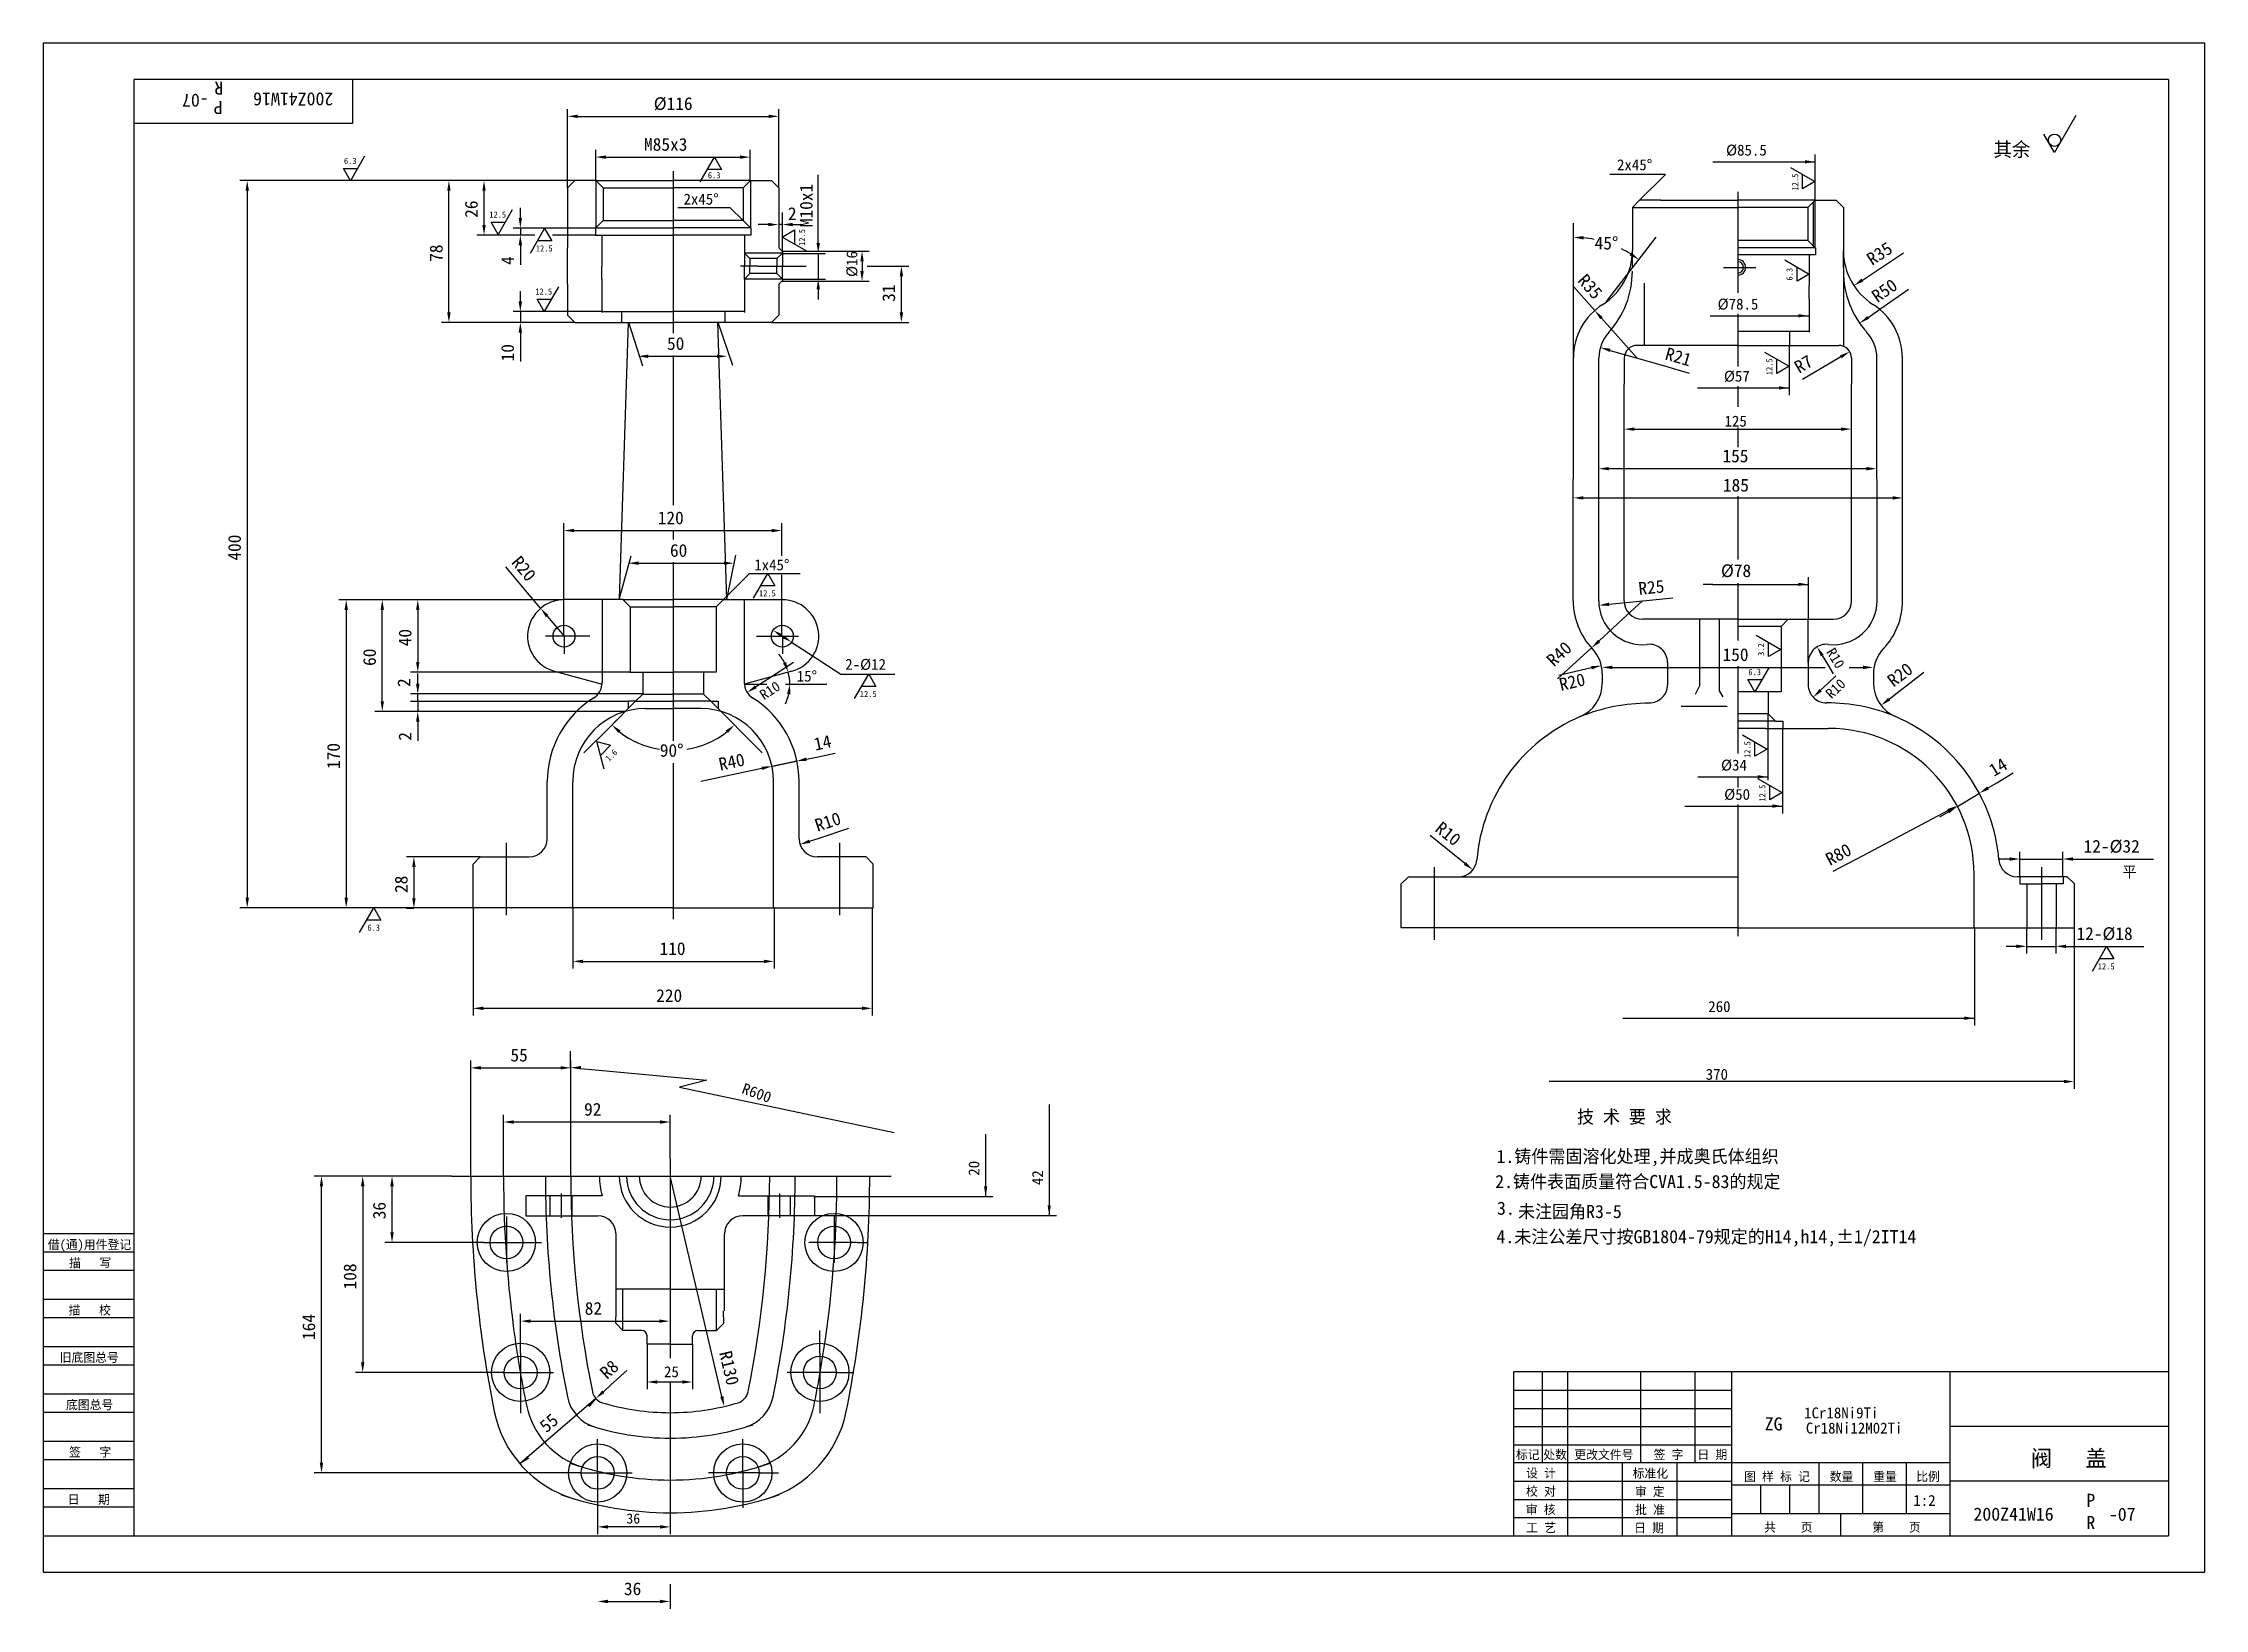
# Model space of a CAD drawing. Header units: metres. Extents: x 0 to 594, y -10 to 420.
import ezdxf

# ---------------------------------------------------------------- set-up
doc = ezdxf.new("R2010")
doc.units = ezdxf.units.M
for name, color, linetype in [('B', 3, 'Continuous'), ('C', 6, 'Continuous'), ('D', 1, 'Continuous'), ('FL', 5, 'Continuous'), ('T', 7, 'Continuous'), ('TL', 4, 'Continuous')]:
    doc.layers.add(name, color=color, linetype=linetype)

# ---------------------------------------------------------------- blocks, each defined once
blk = doc.blocks.new('TUKUN2')
at = {"layer": 'FL'}
for p, q in [((594, 420), (0, 420)), ((0, 420), (0, 0)), ((594, 0), (594, 420)), ((0, 83), (25, 83)), ((0, 75), (25, 75)), ((0, 70), (25, 70)), ((0, 62), (25, 62)), ((0, 57), (25, 57)), ((412, 30), (412, 55)), ((419, 10), (419, 55)), ((439, 30), (439, 55)), ((454, 30), (454, 55)), ((0, 49), (25, 49)), ((404, 50), (464, 50)), ((0, 44), (25, 44)), ((404, 45), (464, 45)), ((0, 36), (25, 36)), ((404, 40), (464, 40)), ((0, 31), (25, 31)), ((404, 35), (464, 35)), ((449, 10), (449, 30)), ((404, 25), (464, 25)), ((0, 23), (25, 23)), ((0, 18), (25, 18)), ((404, 20), (464, 20)), ((404, 15), (464, 15)), ((0, 0), (594, 0))]:
    blk.add_line(p, q, dxfattribs=at)
at = {"layer": 'TL'}
for p, q in [((584, 410), (25, 410)), ((25, 10), (25, 410)), ((85, 410), (85, 398)), ((584, 410), (584, 10)), ((85, 398), (25, 398)), ((0, 93), (25, 93)), ((0, 88), (25, 88)), ((584, 55), (404, 55)), ((404, 55), (404, 10)), ((464, 10), (464, 55)), ((524, 10), (524, 55)), ((584, 40), (524, 40)), ((524, 30), (404, 30)), ((434, 10), (434, 30)), ((488, 16), (488, 30)), ((500, 16), (500, 30)), ((512, 16), (512, 30)), ((464, 24), (524, 24)), ((472, 16), (472, 24)), ((480, 16), (480, 24)), ((584, 25), (524, 25)), ((524, 16), (464, 16)), ((494, 10), (494, 16)), ((0, 10), (584, 10))]:
    blk.add_line(p, q, dxfattribs=at)
at = {"layer": 'T'}
for s, p in [('借(通)用件登记', (1.26, 88.76)), ('描   写', (7.09, 83.76)), ('描   校', (6.98, 70.76)), ('旧底图总号', (4.52, 57.76)), ('底图总号', (6.25, 44.76)), ('签   字', (7.1, 31.76)), ('标记', (404.71, 31.07)), ('处数', (412.22, 31.07)), ('更改文件号', (420.75, 31.07)), ('签 字', (442.53, 31.07)), ('日 期', (454.57, 31.07)), ('校 对', (407.48, 20.99)), ('设 计', (407.5, 25.99)), ('标准化', (436.77, 25.93)), ('审 定', (437.39, 20.93)), ('图 样 标 记', (467.4, 25.04)), ('数量', (490.92, 25.04)), ('重量', (502.88, 25.04)), ('比例', (514.7, 25.04)), ('日   期', (6.72, 18.76)), ('审 核', (407.41, 15.99)), ('批 准', (437.46, 15.93)), ('工 艺', (407.52, 10.99)), ('日 期', (437.18, 10.93)), ('共    页', (472.91, 11.13)), ('第    页', (502.62, 11.13))]:
    blk.add_text(s, height=2.5, dxfattribs=at).set_placement(p)

msp = doc.modelspace()

# ---------------------------------------------------------------- linework, layer by layer
at = {"layer": 'B'}
for p, q in [((139.28, 97.9), (139.28, 103.45)), ((145.36, 97.9), (145.36, 103.45)), ((199.25, 97.9), (199.25, 103.45)), ((205.33, 97.9), (205.33, 103.45))]:
    msp.add_line(p, q, dxfattribs=at)
for centre, radius, start, end in [((444.98, 108.9), 300, 180.02, 191.4), ((-100.37, 108.9), 300, 348.6, 359.98), ((154.83, 50.37), 4, 191.4, 253.35), ((189.78, 50.37), 4, 286.65, 348.6), ((172.31, 108.82), 65, 253.35, 270), ((172.31, 108.82), 65, 270, 286.65)]:
    msp.add_arc(centre, radius, start, end, dxfattribs=at)
at = {"layer": 'C'}
for p, q in [((173.11, 384.89), (173.11, 340.32)), ((465.7, 379.19), (465.7, 359.24)), ((196.38, 358.78), (191.62, 358.78)), ((196.38, 358.78), (206.5, 358.78)), ((461.71, 358.43), (470.64, 358.43)), ((465.7, 359.24), (465.7, 351.47)), ((465.7, 345.63), (465.7, 331.24)), ((173.11, 334.21), (173.11, 293.08)), ((465.7, 325.8), (465.7, 320.14)), ((465.7, 314.47), (465.7, 309.03)), ((465.7, 295.58), (465.7, 278.22)), ((173.11, 286.13), (173.11, 283.65)), ((173.11, 277.43), (173.11, 228.37)), ((465.7, 271.69), (465.7, 255.98)), ((150.18, 257.13), (138.04, 257.13)), ((143.11, 257.13), (143.11, 252.23)), ((196.04, 257.13), (207.51, 257.13)), ((203.11, 257.13), (203.11, 252.23)), ((465.7, 248.91), (465.7, 224.89)), ((173.11, 222.21), (173.11, 179.38)), ((465.7, 218.49), (465.7, 215.58)), ((465.7, 210.9), (465.7, 174.72)), ((127.3, 180.53), (127.3, 200.35)), ((218.91, 180.53), (218.91, 200.35)), ((382.24, 193.69), (382.24, 173.72)), ((549.15, 193.69), (549.15, 173.72)), ((172.31, 113.56), (172.31, 58.78)), ((112.2, 108.82), (108.08, 108.82)), ((112.2, 108.82), (232.99, 108.82)), ((142.32, 104.05), (142.32, 97.3)), ((202.29, 104.05), (202.29, 97.3)), ((127.28, 97.67), (127.28, 84.98)), ((217.33, 97.67), (217.33, 84.98)), ((120.97, 90.58), (118.28, 90.58)), ((120.97, 90.58), (134.19, 90.58)), ((134.19, 90.58), (136.89, 90.58)), ((223.64, 90.58), (210.42, 90.58)), ((223.64, 90.58), (226.33, 90.58)), ((131.19, 60.18), (131.19, 66.38)), ((213.42, 60.18), (213.42, 66.38)), ((131.19, 60.18), (131.19, 49.26)), ((213.42, 60.18), (213.42, 49.26)), ((123.08, 54.87), (121.88, 54.87)), ((126.38, 54.87), (123.08, 54.87)), ((126.38, 54.87), (136.59, 54.87)), ((136.59, 54.87), (140.19, 54.87)), ((208.02, 54.87), (204.42, 54.87)), ((218.23, 54.87), (208.02, 54.87)), ((218.23, 54.87), (221.53, 54.87)), ((221.53, 54.87), (222.73, 54.87)), ((131.19, 49.26), (131.19, 43.65)), ((172.31, 52.26), (172.31, 31.06)), ((213.42, 49.26), (213.42, 43.65)), ((152.36, 27.27), (152.36, 36.57)), ((192.25, 27.27), (192.25, 36.57)), ((172.31, 31.06), (172.31, 15.22)), ((147.62, 27.27), (142.59, 27.27)), ((147.62, 27.27), (161.81, 27.27)), ((152.36, 27.27), (152.36, 17.68)), ((196.99, 27.27), (182.8, 27.27)), ((192.25, 27.27), (192.25, 17.68)), ((196.99, 27.27), (202.02, 27.27))]:
    msp.add_line(p, q, dxfattribs=at)
for centre, radius, start, end in [((444.98, 108.9), 318.5, 180.02, 188.1), ((-100.37, 108.9), 318.5, 351.9, 359.98), ((444.98, 108.9), 318.5, 188.1, 191.4), ((-100.37, 108.9), 318.5, 348.6, 351.9), ((154.83, 50.37), 22.5, 191.4, 253.35), ((189.78, 50.37), 22.5, 286.65, 348.6), ((172.31, 108.82), 83.5, 250.79, 270), ((172.31, 108.82), 83.5, 270, 289.21)]:
    msp.add_arc(centre, radius, start, end, dxfattribs=at)
at = {"layer": 'D'}
for p, q in [((144.11, 380.3), (144.11, 401.92)), ((146.91, 399.92), (199.31, 399.92)), ((202.11, 380.3), (202.11, 401.92)), ((558.56, 400.12), (552.71, 389.98)), ((552.71, 389.98), (549.78, 395.05)), ((88.32, 388.97), (84.42, 382.21)), ((151.82, 382.2), (151.82, 390.72)), ((154.62, 388.72), (191.43, 388.72)), ((180.52, 381.94), (184.43, 388.7)), ((184.43, 388.7), (186.38, 385.32)), ((194.23, 382.2), (194.23, 390.72)), ((458.85, 387.43), (486.93, 387.43)), ((486.93, 363.72), (486.93, 389.43)), ((109.48, 382.27), (54.06, 382.27)), ((82.47, 385.59), (86.37, 385.59)), ((84.42, 382.21), (82.47, 385.59)), ((119.14, 382.27), (109.48, 382.27)), ((146.05, 382.27), (119.14, 382.27)), ((151.89, 382.3), (151.89, 369.29)), ((186.38, 385.32), (182.47, 385.32)), ((194.32, 382.3), (194.32, 369.29)), ((212.98, 380.11), (212.98, 383.81)), ((445.77, 383.94), (430.55, 383.94)), ((438.7, 376.87), (445.77, 383.94)), ((480.12, 385.88), (486.88, 381.98)), ((483.5, 380.03), (483.5, 383.93)), ((486.88, 381.98), (483.5, 380.03)), ((56.06, 379.47), (56.06, 185.29)), ((111.48, 346.1), (111.48, 379.47)), ((121.14, 370.11), (121.14, 379.47)), ((128.91, 374.24), (125.01, 367.48)), ((131.11, 372.02), (131.11, 374.82)), ((188.79, 374.81), (174.35, 374.81)), ((192.32, 371.28), (188.79, 374.81)), ((212.98, 367.89), (212.98, 380.11)), ((486.41, 376.23), (486.41, 363.72)), ((123.05, 370.86), (126.96, 370.86)), ((125.01, 367.48), (123.05, 370.86)), ((151.85, 369.22), (129.11, 369.22)), ((131.11, 369.22), (131.11, 367.31)), ((133.89, 362.35), (137.79, 369.11)), ((137.79, 369.11), (139.74, 365.73)), ((199.27, 370.19), (196.47, 370.19)), ((203.11, 370.19), (202.07, 370.19)), ((203.06, 366.77), (206.44, 368.72)), ((203.11, 368.1), (203.11, 373.49)), ((205.91, 370.19), (208.71, 370.19)), ((206.44, 368.72), (206.44, 364.82)), ((420.49, 333.62), (420.49, 370.56)), ((129.11, 367.31), (119.14, 367.31)), ((135.13, 367.31), (129.11, 367.31)), ((131.11, 364.51), (131.11, 361.71)), ((139.74, 365.73), (135.84, 365.73)), ((151.85, 367.31), (139.97, 367.31)), ((209.82, 362.86), (203.06, 366.77)), ((203.09, 362.89), (227.01, 362.89)), ((203.11, 362.8), (203.11, 368.1)), ((212.98, 365.09), (212.98, 367.89)), ((429.58, 349.04), (443.25, 366.7)), ((503.48, 357.3), (511.21, 362.39)), ((131.11, 361.71), (131.11, 359.12)), ((203.11, 362.33), (192.7, 362.33)), ((203.12, 362.29), (214.98, 362.29)), ((206.5, 358.78), (209.69, 358.78)), ((212.98, 362.29), (212.98, 355.18)), ((225.01, 360.09), (225.01, 357.42)), ((226.42, 358.78), (237.84, 358.78)), ((478.57, 360.5), (485.33, 356.6)), ((481.95, 354.65), (481.95, 358.55)), ((485.33, 356.6), (481.95, 354.65)), ((499.92, 354.96), (503.48, 357.3)), ((131.11, 349.08), (131.11, 351.88)), ((141.56, 353.1), (137.65, 346.34)), ((203.11, 355.23), (192.7, 355.23)), ((203.09, 354.62), (227.01, 354.62)), ((203.12, 355.18), (214.98, 355.18)), ((212.98, 352.38), (212.98, 349.58)), ((235.84, 346.1), (235.84, 355.98)), ((422.63, 350.77), (420.49, 353.17)), ((426.36, 346.58), (422.63, 350.77)), ((504.97, 347.12), (512.57, 352.41)), ((153.52, 346.28), (129.11, 346.28)), ((131.11, 346.28), (131.11, 343.3)), ((135.7, 349.72), (139.61, 349.72)), ((137.65, 346.34), (135.7, 349.72)), ((458.1, 345.14), (485.08, 345.14)), ((501.47, 344.69), (504.97, 347.12)), ((129.11, 343.3), (109.48, 343.3)), ((146.11, 343.3), (129.11, 343.3)), ((131.11, 340.5), (131.11, 337.7)), ((160.79, 343.38), (164.71, 331.36)), ((185.42, 343.38), (189.37, 331.56)), ((200.11, 343.3), (237.84, 343.3)), ((428.22, 344.49), (437.99, 333.51)), ((131.11, 337.7), (131.11, 332.61)), ((166.27, 334.01), (185.11, 334.01)), ((430.59, 335.64), (444.87, 331.53)), ((473.05, 335.16), (479.81, 331.25)), ((476.43, 329.3), (476.43, 333.21)), ((479.81, 336.91), (479.81, 323.33)), ((494.01, 333.87), (488.54, 330.66)), ((444.87, 331.53), (452.32, 329.39)), ((479.81, 331.25), (476.43, 329.3)), ((488.54, 330.66), (483.43, 327.67)), ((454.57, 325.33), (479.81, 325.33)), ((437.21, 314), (494.07, 314)), ((430.23, 303.14), (501.03, 303.14)), ((423.27, 295.11), (508.23, 295.11)), ((143.09, 257.07), (143.09, 288.13)), ((145.89, 286.13), (200.18, 286.13)), ((202.98, 279.17), (202.98, 288.13)), ((187.82, 267.24), (190.34, 279.42)), ((133.08, 269.07), (127.12, 276.16)), ((158.25, 267.24), (161.54, 279.17)), ((163.59, 277.18), (187.04, 277.18)), ((186.96, 267.23), (194.04, 274.3)), ((194.04, 274.3), (208.03, 274.3)), ((195.21, 267.61), (199.12, 274.37)), ((199.12, 274.37), (201.07, 270.99)), ((202.98, 257.07), (202.98, 273.95)), ((485.07, 261.72), (485.07, 273.36)), ((136.68, 264.79), (133.08, 269.07)), ((201.07, 270.99), (197.16, 270.99)), ((438.63, 266.71), (447.84, 267.63)), ((458.81, 271.36), (456.15, 271.36)), ((458.81, 271.36), (485.07, 271.36)), ((91.17, 267.13), (81.26, 267.13)), ((83.26, 264.33), (83.26, 185.29)), ((100.92, 267.13), (91.17, 267.13)), ((93.17, 239.24), (93.17, 264.33)), ((143.09, 267.13), (100.92, 267.13)), ((102.92, 264.33), (102.92, 250.03)), ((138.48, 262.64), (143.11, 257.13)), ((427.55, 255.8), (435.11, 262.78)), ((430.29, 265.88), (438.63, 266.71)), ((435.11, 262.78), (439.45, 266.79)), ((203.27, 257.02), (202.94, 257.23)), ((205.63, 255.5), (210.33, 252.46)), ((470.76, 257.39), (477.52, 253.48)), ((474.14, 251.53), (474.14, 255.43)), ((198.99, 245.27), (206.19, 249.96)), ((210.33, 252.46), (219.23, 246.72)), ((425.5, 253.9), (416.11, 245.42)), ((477.52, 253.48), (474.14, 251.53)), ((488.9, 251.79), (490.34, 249.39)), ((161.25, 247.23), (100.92, 247.23)), ((102.92, 244.05), (102.92, 246.85)), ((102.92, 241.94), (102.92, 244.74)), ((192.64, 243.97), (198.87, 243.97)), ((195.78, 243.18), (198.99, 245.27)), ((204, 243.97), (215.35, 243.97)), ((219.23, 246.72), (234.04, 246.72)), ((222.93, 239.96), (226.84, 246.72)), ((226.84, 246.72), (228.79, 243.34)), ((425.45, 248.43), (416.46, 246.35)), ((431.17, 248.55), (489.64, 248.55)), ((468.41, 245.19), (472.32, 245.19)), ((470.36, 241.81), (468.41, 245.19)), ((474.27, 248.57), (470.36, 241.81)), ((488.43, 242.28), (490.47, 244.2)), ((490.34, 249.39), (491.88, 246.82)), ((490.47, 244.2), (492.58, 246.21)), ((496.26, 248.55), (500.12, 248.55)), ((509.48, 241.54), (516.8, 247.2)), ((164.82, 241.25), (100.92, 241.25)), ((102.92, 239.14), (100.92, 239.14)), ((160.85, 239.14), (100.92, 239.14)), ((102.92, 239.14), (102.92, 241.19)), ((102.92, 239.14), (102.92, 236.44)), ((162.75, 239.23), (155.68, 232.16)), ((183.46, 239.23), (197.61, 225.09)), ((228.79, 243.34), (224.89, 243.34)), ((507.26, 239.82), (509.48, 241.54)), ((100.92, 236.44), (91.17, 236.44)), ((159.96, 236.44), (100.92, 236.44)), ((102.92, 233.64), (102.92, 230.84)), ((155.68, 232.16), (148.6, 225.09)), ((155.68, 232.16), (157.67, 234.16)), ((473.93, 235.84), (473.93, 222.59)), ((478, 231.78), (478, 208.45)), ((102.92, 230.84), (102.92, 228.42)), ((152.12, 228.16), (155.89, 227.15)), ((154.14, 220.62), (152.12, 228.16)), ((155.89, 227.15), (153.13, 224.39)), ((467, 229.99), (473.76, 226.09)), ((470.38, 224.14), (470.38, 228.04)), ((473.76, 226.09), (470.38, 224.14)), ((197.51, 220.82), (180.69, 217.23)), ((200.03, 221.3), (206.98, 222.77)), ((200.25, 221.4), (207.1, 222.86)), ((209.72, 223.35), (212.46, 223.93)), ((212.46, 223.93), (217.61, 225.01)), ((473.93, 222.59), (473.93, 217.61)), ((454.71, 218.49), (473.93, 218.49)), ((471.09, 218.05), (477.85, 214.14)), ((474.47, 212.19), (474.47, 216.09)), ((477.85, 214.14), (474.47, 212.19)), ((525.86, 210.26), (532.07, 214)), ((534.47, 215.44), (536.87, 216.88)), ((536.87, 216.88), (541.38, 219.59)), ((451.11, 210.45), (478, 210.45)), ((523.47, 209.22), (499.99, 196.77)), ((523.46, 208.82), (521.06, 207.38)), ((213.26, 201.68), (221.4, 204.41)), ((387.81, 196.98), (381.11, 202.36)), ((120.11, 196.49), (99.87, 196.49)), ((210.6, 200.79), (213.26, 201.68)), ((390.68, 194.67), (387.81, 196.98)), ((499.99, 196.77), (491.81, 192.44)), ((543.19, 191.05), (543.19, 197.91)), ((555.02, 190.9), (555.02, 197.91)), ((101.87, 193.69), (101.87, 185.13)), ((540.39, 195.91), (537.59, 195.91)), ((543.19, 195.91), (555.02, 195.91)), ((557.82, 195.91), (560.62, 195.91)), ((560.62, 195.91), (579.88, 195.91)), ((81.26, 182.49), (54.06, 182.49)), ((118.11, 182.49), (81.26, 182.49)), ((86.95, 175.75), (90.85, 182.51)), ((92.8, 179.13), (88.9, 179.13)), ((90.85, 182.51), (92.8, 179.13)), ((101.87, 182.33), (99.87, 182.33)), ((118.11, 182.49), (118.11, 152.9)), ((145.55, 182.64), (145.55, 165.79)), ((200.83, 182.64), (200.83, 165.79)), ((227.8, 182.49), (227.8, 152.9)), ((530.75, 177.05), (530.75, 150.18)), ((545.05, 176.98), (545.05, 169.92)), ((553.06, 176.98), (553.06, 169.92)), ((558.08, 177.05), (558.08, 132.78)), ((148.35, 167.79), (198.03, 167.79)), ((542.25, 171.92), (539.45, 171.92)), ((545.05, 171.92), (553.06, 171.92)), ((555.86, 171.92), (558.66, 171.92)), ((558.66, 171.92), (577.25, 171.92)), ((563.13, 165.13), (567.03, 171.89)), ((568.98, 168.51), (565.08, 168.51)), ((567.03, 171.89), (568.98, 168.51)), ((120.91, 154.9), (225, 154.9)), ((434.11, 152.18), (530.75, 152.18)), ((144.94, 138.35), (144.94, 143.12)), ((117.47, 134.83), (117.47, 140.55)), ((117.48, 108.81), (117.48, 139.22)), ((120.27, 138.55), (142.17, 138.55)), ((144.97, 134.49), (144.97, 140.55)), ((144.98, 108.82), (144.98, 139.22)), ((147.76, 138.35), (182.33, 135.12)), ((182.33, 135.12), (174.82, 133.27)), ((174.82, 133.27), (233.82, 120.78)), ((424.76, 134.78), (413.87, 134.78)), ((555.28, 134.78), (424.76, 134.78)), ((126.48, 108.81), (126.48, 125.66)), ((172.31, 113.56), (172.31, 125.66)), ((276.45, 128.52), (276.45, 98.01)), ((169.51, 123.66), (129.28, 123.66)), ((258.98, 120.36), (258.98, 103.18)), ((85.79, 108.82), (74.47, 108.82)), ((93.85, 108.82), (85.79, 108.82)), ((108.08, 108.82), (93.85, 108.82)), ((186.48, 48.25), (172.31, 108.82)), ((76.47, 30.07), (76.47, 106.02)), ((87.79, 106.02), (87.79, 57.67)), ((95.85, 93.38), (95.85, 106.02)), ((211.79, 103.18), (260.98, 103.18)), ((211.79, 98.01), (278.45, 98.01)), ((118.28, 90.58), (93.85, 90.58)), ((131.19, 66.38), (131.19, 70.97)), ((133.99, 68.97), (169.28, 68.97)), ((165.93, 62.64), (165.93, 50.26)), ((178.43, 62.64), (178.43, 50.26)), ((121.88, 54.87), (85.79, 54.87)), ((156.02, 51.44), (160.42, 55.4)), ((151.85, 47.7), (130.96, 29.81)), ((153.93, 49.57), (156.02, 51.44)), ((168.73, 52.26), (175.63, 52.26)), ((142.59, 27.27), (74.47, 27.27)), ((152.36, 17.68), (152.36, 10.45)), ((169.51, 12.45), (155.16, 12.45)), ((172.31, 15.22), (172.31, 10.45)), ((172.31, -3.32), (172.31, -10.04)), ((155.16, -8.04), (169.51, -8.04))]:
    msp.add_line(p, q, dxfattribs=at)
msp.add_circle((552.71, 393.36), 1.69, dxfattribs=at)
for centre, radius, start, end in [((420.49, 337.29), 29.39, 78.72, 84.54), ((420.49, 337.29), 29.39, 57.72, 63.18), ((465.7, 358.43), 2.13, 270, 90), ((192.64, 243.97), 12.54, 27.82, 40.64), ((192.64, 243.97), 12.54, 0, 15), ((192.64, 243.97), 12.54, 334.36, 347.18), ((173.11, 249.59), 23.83, 231.74, 260.93), ((173.11, 249.59), 23.83, 279.07, 308.26)]:
    msp.add_arc(centre, radius, start, end, dxfattribs=at)
for points in [[(146.91, 400.39), (146.91, 399.46), (144.11, 399.92)], [(199.31, 400.39), (199.31, 399.46), (202.11, 399.92)], [(154.62, 389.19), (154.62, 388.25), (151.82, 388.72)], [(191.43, 389.19), (191.43, 388.25), (194.23, 388.72)], [(484.13, 387.88), (486.93, 387.43), (484.13, 386.98)], [(55.6, 379.47), (56.53, 379.47), (56.06, 382.27)], [(111.01, 379.47), (111.95, 379.47), (111.48, 382.27)], [(120.68, 379.47), (121.61, 379.47), (121.14, 382.27)], [(120.68, 370.11), (121.61, 370.11), (121.14, 367.31)], [(130.64, 372.02), (131.58, 372.02), (131.11, 369.22)], [(199.27, 370.66), (199.27, 369.73), (202.07, 370.19)], [(205.91, 370.66), (205.91, 369.73), (203.11, 370.19)], [(130.64, 364.51), (131.58, 364.51), (131.11, 367.31)], [(212.51, 365.09), (213.44, 365.09), (212.98, 362.29)], [(224.55, 360.09), (225.48, 360.09), (225.01, 362.89)], [(423.27, 366.09), (423.31, 367.02), (420.49, 366.69)], [(436.46, 362.53), (435.92, 361.76), (438.48, 360.54)], [(224.55, 357.42), (225.48, 357.42), (225.01, 354.62)], [(235.37, 355.98), (236.3, 355.98), (235.84, 358.78)], [(212.51, 352.38), (213.44, 352.38), (212.98, 355.18)], [(500.17, 354.57), (499.66, 355.35), (497.58, 353.42)], [(111.01, 346.1), (111.95, 346.1), (111.48, 343.3)], [(130.64, 349.08), (131.58, 349.08), (131.11, 346.28)], [(235.37, 346.1), (236.3, 346.1), (235.84, 343.3)], [(427.87, 344.18), (428.57, 344.8), (426.36, 346.58)], [(482.28, 345.59), (485.08, 345.14), (482.28, 344.69)], [(501.74, 344.31), (501.2, 345.07), (499.17, 343.09)], [(130.64, 340.5), (131.58, 340.5), (131.11, 343.3)], [(166.27, 334.48), (166.27, 333.54), (163.47, 334.01)], [(185.11, 334.48), (185.11, 333.54), (187.91, 334.01)], [(430.46, 335.19), (430.72, 336.09), (427.9, 336.42)], [(494.24, 333.46), (493.77, 334.27), (496.42, 335.28)], [(477.01, 325.78), (479.81, 325.33), (477.01, 324.88)], [(437.21, 314.46), (437.21, 313.53), (434.41, 314)], [(494.07, 314.46), (494.07, 313.53), (496.87, 314)], [(430.23, 303.6), (430.23, 302.67), (427.43, 303.14)], [(501.03, 303.6), (501.03, 302.67), (503.83, 303.14)], [(423.27, 295.57), (423.27, 294.64), (420.47, 295.11)], [(508.23, 295.57), (508.23, 294.64), (511.03, 295.11)], [(145.89, 286.6), (145.89, 285.67), (143.09, 286.13)], [(200.18, 286.6), (200.18, 285.67), (202.98, 286.13)], [(163.59, 277.64), (163.59, 276.71), (160.79, 277.18)], [(187.04, 277.64), (187.04, 276.71), (189.84, 277.18)], [(482.27, 271.81), (485.07, 271.36), (482.27, 270.91)], [(82.79, 264.33), (83.73, 264.33), (83.26, 267.13)], [(92.71, 264.33), (93.64, 264.33), (93.17, 267.13)], [(102.45, 264.33), (103.39, 264.33), (102.92, 267.13)], [(138.12, 262.34), (138.83, 262.94), (136.68, 264.79)], [(430.34, 265.42), (430.25, 266.35), (427.51, 265.6)], [(202.68, 256.84), (203.19, 257.63), (200.59, 258.75)], [(203.02, 256.63), (203.53, 257.41), (205.63, 255.5)], [(427.87, 255.45), (427.24, 256.14), (425.5, 253.9)], [(102.45, 250.03), (103.39, 250.03), (102.92, 247.23)], [(204.17, 249.99), (203.3, 249.65), (204.76, 247.22)], [(488.5, 251.55), (489.3, 252.03), (487.45, 254.19)], [(102.45, 244.05), (103.39, 244.05), (102.92, 241.25)], [(196.04, 242.79), (195.53, 243.57), (193.44, 241.65)], [(204.41, 241.24), (205.34, 241.14), (205.18, 243.97)], [(425.56, 247.97), (425.35, 248.88), (428.18, 249.06)], [(431.17, 249.02), (431.17, 248.08), (428.37, 248.55)], [(500.12, 249.02), (500.12, 248.08), (502.92, 248.55)], [(92.71, 239.24), (93.64, 239.24), (93.17, 236.44)], [(488.76, 241.94), (488.11, 242.62), (486.4, 240.35)], [(507.55, 239.45), (506.98, 240.19), (505.05, 238.11)], [(102.45, 233.64), (103.39, 233.64), (102.92, 236.44)], [(158.04, 230.53), (158.66, 231.23), (156.26, 232.74)], [(187.55, 231.23), (188.17, 230.53), (189.95, 232.74)], [(197.61, 220.36), (197.41, 221.28), (200.25, 221.4)], [(209.63, 223.81), (209.82, 222.89), (206.98, 222.77)], [(471.13, 218.94), (473.93, 218.49), (471.13, 218.04)], [(534.23, 215.84), (534.71, 215.04), (532.07, 214)], [(475.2, 210.9), (478, 210.45), (475.2, 210)], [(523.22, 209.22), (523.7, 208.42), (525.86, 210.26)], [(523.69, 208.81), (523.25, 209.64), (525.94, 210.54)], [(101.4, 193.69), (102.34, 193.69), (101.87, 196.49)], [(210.75, 200.35), (210.45, 201.24), (207.95, 199.9)], [(540.39, 196.37), (540.39, 195.44), (543.19, 195.91)], [(557.82, 196.37), (557.82, 195.44), (555.02, 195.91)], [(390.39, 194.31), (390.97, 195.04), (392.87, 192.92)], [(55.6, 185.29), (56.53, 185.29), (56.06, 182.49)], [(82.79, 185.29), (83.73, 185.29), (83.26, 182.49)], [(101.4, 185.13), (102.34, 185.13), (101.87, 182.33)], [(542.25, 172.39), (542.25, 171.46), (545.05, 171.92)], [(555.86, 172.39), (555.86, 171.46), (553.06, 171.92)], [(148.35, 168.26), (148.35, 167.32), (145.55, 167.79)], [(198.03, 168.26), (198.03, 167.32), (200.83, 167.79)], [(120.91, 155.37), (120.91, 154.43), (118.11, 154.9)], [(225, 155.37), (225, 154.43), (227.8, 154.9)], [(527.95, 152.63), (530.75, 152.18), (527.95, 151.73)], [(120.27, 139.01), (120.27, 138.08), (117.47, 138.55)], [(142.17, 139.01), (142.17, 138.08), (144.97, 138.55)], [(147.74, 139.05), (147.74, 138.12), (144.94, 138.58)], [(555.28, 135.24), (555.28, 134.31), (558.08, 134.78)], [(129.28, 124.13), (129.28, 123.2), (126.48, 123.66)], [(169.51, 124.13), (169.51, 123.2), (172.31, 123.66)], [(76, 106.02), (76.93, 106.02), (76.47, 108.82)], [(87.32, 106.02), (88.26, 106.02), (87.79, 108.82)], [(95.38, 106.02), (96.32, 106.02), (95.85, 108.82)], [(259.43, 105.98), (258.98, 103.18), (258.53, 105.98)], [(276.9, 100.81), (276.45, 98.01), (276, 100.81)], [(95.38, 93.38), (96.32, 93.38), (95.85, 90.58)], [(133.99, 69.44), (133.99, 68.5), (131.19, 68.97)], [(169.28, 69.44), (169.28, 68.5), (172.08, 68.97)], [(87.32, 57.67), (88.26, 57.67), (87.79, 54.87)], [(149.52, 46.06), (150.13, 45.35), (151.96, 47.52)], [(154.24, 49.23), (153.62, 49.92), (151.85, 47.7)], [(168.73, 52.72), (168.73, 51.79), (165.93, 52.26)], [(175.63, 52.72), (175.63, 51.79), (178.43, 52.26)], [(186.03, 48.15), (186.94, 48.36), (187.12, 45.53)], [(76, 30.07), (76.93, 30.07), (76.47, 27.27)], [(132.96, 31.93), (133.57, 31.22), (131.14, 29.76)], [(155.16, 12.92), (155.16, 11.98), (152.36, 12.45)], [(169.51, 12.92), (169.51, 11.98), (172.31, 12.45)], [(155.16, -7.57), (155.16, -8.51), (152.36, -8.04)], [(169.51, -7.57), (169.51, -8.51), (172.31, -8.04)]]:
    msp.add_solid(points, dxfattribs=at)
at = {"layer": 'TL'}
for p, q in [((144.11, 380.3), (146.11, 382.3)), ((144.11, 380.3), (144.11, 363.8)), ((151.89, 382.3), (146.11, 382.3)), ((153.89, 380.3), (151.89, 382.3)), ((151.89, 382.3), (173.08, 382.3)), ((153.89, 380.3), (153.89, 371.28)), ((153.89, 380.3), (173.08, 380.3)), ((194.32, 382.3), (173.13, 382.3)), ((192.32, 380.3), (173.13, 380.3)), ((192.32, 380.3), (194.32, 382.3)), ((192.32, 380.3), (192.32, 371.28)), ((194.32, 382.3), (200.11, 382.3)), ((202.11, 380.3), (200.11, 382.3)), ((202.11, 380.3), (202.11, 363.8)), ((436.7, 374.87), (438.7, 376.87)), ((436.7, 374.87), (465.56, 374.87)), ((436.7, 374.87), (436.7, 363.04)), ((444.48, 376.87), (438.7, 376.87)), ((444.48, 376.87), (465.67, 376.87)), ((486.91, 376.87), (465.73, 376.87)), ((484.91, 374.87), (465.73, 374.87)), ((484.91, 374.87), (486.91, 376.87)), ((484.91, 374.87), (484.91, 365.84)), ((486.91, 376.87), (492.7, 376.87)), ((494.7, 374.87), (492.7, 376.87)), ((494.7, 374.87), (494.7, 358.37)), ((151.89, 369.28), (151.76, 369.28)), ((151.76, 369.28), (151.76, 367.28)), ((151.89, 369.28), (153.89, 371.28)), ((151.89, 369.28), (153.89, 369.28)), ((153.89, 371.28), (173.08, 371.28)), ((153.89, 369.28), (173.12, 369.28)), ((192.32, 369.28), (173.09, 369.28)), ((192.32, 371.28), (173.13, 371.28)), ((194.32, 369.28), (192.32, 371.28)), ((194.32, 369.28), (192.32, 369.28)), ((194.32, 369.28), (194.45, 369.28)), ((194.45, 369.28), (194.45, 367.28)), ((144.11, 353.8), (144.11, 363.8)), ((151.76, 367.28), (153.51, 367.28)), ((153.51, 367.28), (153.51, 362.33)), ((153.51, 367.28), (173.12, 367.28)), ((192.7, 367.28), (173.09, 367.28)), ((192.7, 367.28), (192.7, 362.33)), ((194.45, 367.28), (192.7, 367.28)), ((203.11, 362.8), (202.11, 363.8)), ((203.11, 362.8), (203.11, 362.33)), ((436.7, 358.37), (436.7, 363.04)), ((484.91, 363.84), (465.68, 363.84)), ((484.91, 365.84), (465.73, 365.84)), ((486.91, 363.84), (484.91, 365.84)), ((486.91, 363.84), (484.91, 363.84)), ((486.91, 363.84), (487.04, 363.84)), ((487.04, 363.84), (487.04, 361.84)), ((494.7, 358.37), (494.7, 363.04)), ((153.51, 362.33), (153.51, 358.77)), ((153.51, 355.23), (153.51, 358.78)), ((192.7, 362.33), (192.7, 358.77)), ((194.2, 360.83), (192.7, 362.33)), ((192.7, 355.23), (192.7, 358.78)), ((194.2, 356.73), (192.7, 355.23)), ((194.2, 360.83), (194.2, 358.77)), ((201.61, 360.83), (194.2, 360.83)), ((194.2, 356.73), (194.2, 358.78)), ((201.61, 356.73), (194.2, 356.73)), ((201.61, 360.83), (203.11, 362.33)), ((201.61, 360.83), (201.61, 358.77)), ((201.61, 356.73), (201.61, 358.78)), ((201.61, 356.73), (203.11, 355.23)), ((203.11, 362.33), (203.11, 358.77)), ((203.11, 355.23), (203.11, 358.78)), ((485.29, 361.84), (465.68, 361.84)), ((487.04, 361.84), (485.29, 361.84)), ((485.29, 361.84), (485.29, 356.89)), ((485.29, 356.89), (485.29, 353.33)), ((494.7, 358.37), (494.7, 336.76)), ((144.11, 353.8), (144.11, 345.3)), ((153.52, 355.23), (153.52, 346.06)), ((192.7, 355.23), (192.7, 346.06)), ((203.11, 354.8), (202.11, 353.8)), ((202.11, 353.8), (202.11, 345.3)), ((203.11, 355.23), (203.11, 354.8)), ((440.07, 336.98), (440.07, 354.12)), ((485.29, 349.79), (485.29, 353.35)), ((146.11, 343.3), (144.11, 345.3)), ((153.51, 346.28), (158.89, 346.28)), ((158.89, 346.28), (158.89, 343.3)), ((158.89, 346.28), (173.12, 346.28)), ((187.32, 346.28), (173.09, 346.28)), ((187.32, 346.28), (187.32, 343.3)), ((192.7, 346.28), (187.32, 346.28)), ((200.11, 343.3), (202.11, 345.3)), ((485.29, 349.79), (485.29, 340.63)), ((146.11, 343.3), (158.78, 343.3)), ((158.35, 267.3), (160.85, 343.26)), ((158.78, 343.3), (173.11, 343.3)), ((187.33, 343.3), (173.11, 343.3)), ((187.86, 267.3), (185.37, 343.26)), ((200.11, 343.3), (187.33, 343.3)), ((479.91, 340.84), (465.68, 340.84)), ((485.29, 340.84), (479.91, 340.84)), ((479.91, 340.84), (479.91, 337.01)), ((420.45, 266.79), (420.49, 333.62)), ((427.45, 266.79), (427.49, 333.58)), ((434.49, 333.53), (434.45, 326.33)), ((465.87, 337.01), (437.99, 337.01)), ((465.53, 337.01), (479.81, 337.01)), ((479.81, 337.01), (493.4, 337.01)), ((496.9, 333.53), (496.95, 326.33)), ((503.95, 266.79), (503.9, 333.58)), ((510.95, 266.79), (510.9, 333.62)), ((434.45, 266.79), (434.45, 326.33)), ((496.95, 266.79), (496.95, 326.33)), ((153.56, 267.23), (143.11, 267.23)), ((159.25, 267.23), (153.56, 267.23)), ((153.59, 267.21), (153.59, 244.38)), ((161.25, 265.23), (159.25, 267.23)), ((159.25, 267.23), (173.17, 267.23)), ((161.25, 265.23), (161.25, 247.23)), ((161.25, 265.23), (173.17, 265.23)), ((186.96, 267.23), (173.04, 267.23)), ((184.96, 265.23), (173.04, 265.23)), ((184.96, 265.23), (186.96, 267.23)), ((184.96, 265.23), (184.96, 247.23)), ((186.96, 267.23), (192.57, 267.23)), ((192.57, 267.23), (203.11, 267.23)), ((192.63, 267.21), (192.63, 244.38)), ((465.7, 261.79), (439.45, 261.79)), ((455.11, 261.73), (455.11, 243.47)), ((460.59, 261.73), (460.59, 242.07)), ((465.7, 261.79), (479.25, 261.79)), ((477.56, 259.79), (479.56, 261.79)), ((479.56, 261.79), (485, 261.79)), ((485, 261.79), (491.95, 261.79)), ((485.03, 249.9), (485.03, 261.72)), ((477.56, 259.79), (465.63, 259.79)), ((477.56, 259.79), (477.56, 241.79)), ((446.36, 249.9), (446.36, 243.79)), ((485.03, 249.9), (485.03, 243.79)), ((140.52, 247.47), (153.57, 243.97)), ((161.25, 247.23), (164.75, 247.23)), ((164.75, 247.23), (164.75, 241.23)), ((164.75, 247.23), (173.05, 247.23)), ((181.46, 247.23), (173.16, 247.23)), ((181.46, 247.23), (181.46, 241.23)), ((184.96, 247.23), (181.46, 247.23)), ((205.69, 247.47), (192.64, 243.97)), ((428.44, 246.81), (428.44, 244.23)), ((502.96, 246.81), (502.96, 244.23)), ((162.75, 239.23), (160.75, 239.23)), ((160.75, 239.23), (160.75, 237.23)), ((162.75, 239.23), (164.75, 241.23)), ((162.75, 239.23), (164.75, 239.23)), ((164.75, 241.23), (173.17, 241.23)), ((164.75, 239.23), (173.17, 239.23)), ((181.46, 241.23), (173.04, 241.23)), ((181.46, 239.23), (173.04, 239.23)), ((183.46, 239.23), (181.46, 241.23)), ((183.46, 239.23), (181.46, 239.23)), ((183.46, 239.23), (185.46, 239.23)), ((185.46, 239.23), (185.46, 237.23)), ((450.11, 237.86), (462.73, 237.86)), ((455.11, 243.47), (453.92, 241.13)), ((460.59, 242.07), (461.54, 240.43)), ((474.06, 241.79), (465.75, 241.79)), ((477.56, 241.79), (474.06, 241.79)), ((474.06, 241.79), (474.06, 235.79)), ((165.52, 237.23), (173.05, 237.23)), ((180.69, 237.23), (173.16, 237.23)), ((474.06, 235.79), (465.63, 235.79)), ((474.06, 233.79), (465.63, 233.79)), ((473.28, 231.79), (465.75, 231.79)), ((473.28, 231.79), (478.07, 231.79)), ((476.06, 233.79), (474.06, 235.79)), ((476.06, 233.79), (474.06, 233.79)), ((476.06, 233.79), (478.06, 233.79)), ((478.06, 233.79), (478.06, 231.79)), ((478.07, 231.79), (490.6, 231.79)), ((138.52, 201.49), (138.52, 217.23)), ((145.52, 182.38), (145.52, 217.23)), ((200.69, 182.38), (200.69, 217.23)), ((207.69, 201.49), (207.69, 217.23)), ((118.11, 194.49), (120.11, 196.49)), ((120.11, 196.49), (133.52, 196.49)), ((226.11, 196.49), (212.69, 196.49)), ((228.11, 194.49), (226.11, 196.49)), ((118.11, 182.49), (118.11, 194.49)), ((228.11, 182.49), (228.11, 194.49)), ((373.2, 189.05), (375.2, 191.05)), ((375.2, 191.05), (376.34, 191.05)), ((376.34, 191.05), (388.21, 191.05)), ((388.21, 191.05), (388.97, 191.05)), ((388.97, 191.05), (465.7, 191.05)), ((530.6, 177.15), (530.6, 191.79)), ((543.19, 191.05), (542.43, 191.05)), ((543.19, 191.07), (543.19, 189.07)), ((555.06, 191.05), (543.19, 191.05)), ((555.06, 191.07), (555.06, 189.07)), ((556.2, 191.05), (555.06, 191.05)), ((558.2, 189.05), (556.2, 191.05)), ((373.2, 177.05), (373.2, 189.05)), ((543.19, 189.07), (545.16, 189.07)), ((545.09, 189.1), (545.09, 177.03)), ((545.16, 189.07), (549.12, 189.07)), ((553.14, 189.07), (549.12, 189.07)), ((555.06, 189.07), (553.14, 189.07)), ((553.15, 189.1), (553.15, 177.03)), ((558.2, 177.05), (558.2, 189.05)), ((145.83, 182.49), (118.11, 182.49)), ((173.11, 182.49), (145.83, 182.49)), ((173.11, 182.49), (200.74, 182.49)), ((200.74, 182.49), (228.11, 182.49)), ((378.24, 177.05), (373.2, 177.05)), ((386.29, 177.05), (378.24, 177.05)), ((400.78, 177.05), (386.29, 177.05)), ((465.7, 177.05), (400.78, 177.05)), ((465.7, 177.05), (530.61, 177.05)), ((530.61, 177.05), (545.11, 177.05)), ((545.11, 177.05), (553.15, 177.05)), ((553.15, 177.05), (558.2, 177.05)), ((132.63, 103.4), (132.63, 97.9)), ((153.57, 103.4), (132.63, 103.4)), ((191.04, 103.4), (211.98, 103.4)), ((211.98, 103.4), (211.98, 97.9)), ((132.63, 97.9), (152.4, 97.9)), ((211.98, 97.9), (192.22, 97.9)), ((157.4, 80.72), (157.4, 92.9)), ((187.22, 80.72), (187.22, 92.9)), ((159.33, 77.75), (157.3, 77.75)), ((157.4, 71.83), (157.4, 80.72)), ((159.3, 66.39), (159.3, 77.75)), ((172.18, 77.75), (159.33, 77.75)), ((172.18, 77.75), (184.87, 77.75)), ((184.87, 77.75), (187.06, 77.75)), ((185.06, 66.39), (185.06, 77.75)), ((187.22, 71.83), (187.22, 80.72)), ((157.33, 68.39), (157.4, 71.83)), ((187.03, 68.39), (186.97, 71.83)), ((159.3, 66.39), (157.33, 68.39)), ((164.43, 66.39), (159.3, 66.39)), ((179.93, 66.39), (185.06, 66.39)), ((185.06, 66.39), (187.03, 68.39)), ((165.93, 62.64), (165.93, 64.89)), ((172.18, 62.64), (165.93, 62.64)), ((172.18, 62.64), (178.43, 62.64)), ((178.43, 62.64), (178.43, 64.89))]:
    msp.add_line(p, q, dxfattribs=at)
for points in [[(422.36, 235.03, -0.1), (441.31, 238.79, -0.1)], [(509.04, 235.03, 0.1), (490.09, 238.79, 0.1)]]:
    msp.add_lwpolyline(points, format="xyb", dxfattribs=at)
for centre, radius in [((143.11, 257.13), 3), ((203.11, 257.13), 3), ((127.28, 90.58), 8), ((127.28, 90.58), 4.5), ((217.33, 90.58), 8), ((217.33, 90.58), 4.5), ((131.19, 54.87), 8), ((213.42, 54.87), 8), ((131.19, 54.87), 4.5), ((213.42, 54.87), 4.5), ((152.36, 27.27), 8), ((152.36, 27.27), 4.5), ((192.25, 27.27), 8), ((192.25, 27.27), 4.5)]:
    msp.add_circle(centre, radius, dxfattribs=at)
for centre, radius, start, end in [((419.2, 363.04), 17.5, 302.48, 0), ((512.2, 363.04), 17.5, 180, 237.52), ((411.7, 357.36), 25, 317.79, 0), ((465.7, 358.43), 1.53, 270, 90), ((519.7, 357.36), 25, 180, 222.21), ((437.99, 333.51), 17.5, 122.48, 179.65), ((493.4, 333.51), 17.5, 0.35, 57.52), ((437.99, 333.51), 10.5, 137.79, 179.65), ((493.4, 333.51), 10.5, 0.35, 42.21), ((437.99, 333.51), 3.5, 90, 179.65), ((493.4, 333.51), 3.5, 0.35, 90), ((143.11, 257.13), 10, 90, 255), ((203.11, 257.13), 10, 285, 90), ((439.45, 266.79), 19, 180, 223.57), ((439.45, 266.79), 12, 180, 276.47), ((439.45, 266.79), 5, 180, 270), ((491.95, 266.79), 12, 263.53, 0), ((491.95, 266.79), 5, 270, 0), ((491.95, 266.79), 19, 316.43, 0), ((418.44, 246.81), 10, 0, 43.57), ((441.36, 249.9), 5, 0, 96.47), ((490.03, 249.9), 5, 83.53, 180), ((512.96, 246.81), 10, 136.43, 180), ((148.59, 244.38), 5, 301.96, 0), ((197.63, 244.38), 5, 180, 238.04), ((418.44, 244.23), 10, 293.09, 0), ((441.36, 243.79), 5, 269.37, 0), ((490.03, 243.79), 5, 180, 270.63), ((512.96, 244.23), 10, 180, 246.91), ((165.52, 217.23), 27, 121.96, 180), ((180.69, 217.23), 27, 0, 58.04), ((165.52, 217.23), 20, 90, 180), ((180.69, 217.23), 20, 0, 90), ((440.79, 191.79), 47, 113.09, 175.3), ((490.6, 191.79), 40, 0, 90), ((490.6, 191.79), 47, 4.7, 66.91), ((133.52, 201.49), 5, 270, 360), ((212.69, 201.49), 5, 180, 270), ((388.97, 196.05), 5, 270, 355.3), ((542.43, 196.05), 5, 184.7, 270), ((444.98, 108.9), 327.5, 180.02, 191.4), ((444.98, 108.9), 307, 180.02, 191.4), ((172.31, 108.82), 19.5, 180, 196.14), ((172.31, 108.82), 14, 180, 0), ((172.31, 108.82), 12, 180, 0), ((172.31, 108.82), 8.5, 180, 0), ((172.31, 108.82), 19.5, 343.86, 0), ((-100.37, 108.9), 307, 348.6, 359.98), ((-100.37, 108.9), 327.5, 348.6, 359.98), ((152.4, 92.9), 5, 0, 90), ((192.22, 92.9), 5, 90, 180), ((164.43, 64.89), 1.5, 0, 90), ((179.93, 64.89), 1.5, 90, 180), ((154.83, 50.37), 11, 191.4, 253.35), ((189.78, 50.37), 11, 286.65, 348.6), ((154.83, 50.37), 31.5, 191.4, 253.35), ((189.78, 50.37), 31.5, 286.65, 348.6), ((172.31, 108.82), 72, 251.56, 270), ((172.31, 108.82), 72, 270, 288.44), ((172.31, 108.82), 92.5, 251.04, 270), ((172.31, 108.82), 92.5, 270, 288.96)]:
    msp.add_arc(centre, radius, start, end, dxfattribs=at)

# ---------------------------------------------------------------- block references
at = {"layer": 'D'}
msp.add_blockref('TUKUN2', (0, 0), dxfattribs=at)

# ---------------------------------------------------------------- texts
for s, height, rotation, p in [('-07', 3.6, 180, (45.48, 406.09)), ('P', 3.6, 180, (49.27, 404.15)), ('R', 3.6, 180, (49.48, 409.46)), ('200Z41W16', 3.6, 180, (79.72, 406.45)), ('M10x1', 3.5, 90, (211.42, 369.47)), ('12.5', 1.7, 90, (482.27, 379.55)), ('26', 3.5, 90, (119.39, 372.04)), ('12.5', 1.7, 90, (209.37, 364.34)), ('78', 3.5, 90, (109.73, 359.95)), ('%%c16', 3, 90, (223.72, 355.8)), ('R35', 3.5, 33.35, (502.59, 358.81)), ('4', 3.5, 90, (129.36, 359.12)), ('R35', 3.5, 311.68, (421.43, 354.66)), ('6.3', 1.7, 90, (480.72, 354.82)), ('31', 3.5, 90, (234.09, 348.96)), ('R50', 3.5, 34.81, (504.04, 348.61)), ('10', 3.5, 90, (129.36, 332.61)), ('R21', 3.5, 343.94, (445.44, 333.19)), ('12.5', 1.7, 90, (475.2, 328.83)), ('R7', 3.5, 30.34, (482.54, 329.18)), ('400', 3.5, 90, (54.31, 277.88)), ('R20', 3.5, 310.01, (128.46, 277.29)), ('R25', 3.5, 5.69, (438.54, 268.46)), ('40', 3.5, 90, (101.17, 254.35)), ('R40', 3.5, 42.75, (415.13, 248.57)), ('60', 3.5, 90, (91.42, 248.95)), ('3.2', 1.7, 90, (472.91, 251.7)), ('R10', 2.8, 301.06, (489.88, 252.82)), ('R20', 3.5, 37.71, (508.48, 242.98)), ('2', 3.5, 90, (100.87, 243.17)), ('R10', 2.8, 33.11, (198.06, 239.49)), ('R20', 3.5, 13, (417.07, 242.07)), ('R10', 2.8, 43.46, (491.42, 239.76)), ('170', 3.5, 90, (81.51, 220.64)), ('2', 3.5, 90, (101.17, 228.42)), ('1.6', 1.7, 45, (155.47, 222.58)), ('14', 3.5, 11.92, (212.19, 225.66)), ('12.5', 1.7, 90, (469.15, 223.66)), ('R40', 3.5, 12.04, (186.07, 220.15)), ('14', 3.5, 31.01, (536.05, 218.43)), ('12.5', 1.7, 90, (473.24, 211.71)), ('R10', 3.5, 18.51, (212.79, 203.37)), ('R10', 3.5, 321.22, (382.21, 203.73)), ('R80', 3.5, 27.94, (490.99, 193.98)), ('28', 3.5, 90, (100.12, 186.58)), ('R600', 3, 340, (191.74, 131.64)), ('20', 3, 90, (257.26, 108.91)), ('42', 3, 90, (274.74, 106.33)), ('36', 3.5, 90, (94.1, 96.95)), ('108', 3.5, 90, (86.04, 77.67)), ('164', 3.5, 90, (74.72, 63.79)), ('R130', 3.5, 283.17, (185.73, 60.31)), ('R8', 3.5, 41.95, (154.91, 52.81)), ('55', 3.5, 40.48, (138.26, 38.13))]:
    msp.add_text(s, height=height, rotation=rotation, dxfattribs=at).set_placement(p)
for s, height, p in [('%%c116', 3.5, (167.77, 401.67)), ('M85x3', 3.5, (165.11, 390.47)), ('%%C85.5', 3, (462.45, 389.15)), ('其余', 3.9, (535.94, 388.88)), ('6.3', 1.7, (82.64, 386.82)), ('2x45%%d', 3, (432.48, 385.11)), ('6.3', 1.7, (182.65, 382.9)), ('2x45%%d', 3, (175.95, 375.69)), ('2', 3.5, (204.65, 371.44)), ('12.5', 1.7, (122.58, 372.09)), ('12.5', 1.7, (135.36, 362.8)), ('45%%d', 3.5, (426.33, 363.36)), ('12.5', 1.7, (135.23, 350.95)), ('%%C78.5', 3, (460.13, 346.85)), ('50', 3.5, (171.42, 335.76)), ('%%C57', 3, (461.86, 327.04)), ('125', 3, (462.03, 314.7)), ('155', 3.5, (461.46, 304.89)), ('185', 3.5, (461.59, 296.86)), ('120', 3.5, (168.87, 287.88)), ('60', 3.5, (172.23, 278.93)), ('1x45%%d', 3, (195.39, 275.2)), ('%%c78', 3.5, (461.05, 273.36)), ('12.5', 1.7, (196.69, 268.06)), ('2-%%c12', 3, (220.4, 247.88)), ('150', 3.5, (461.48, 250.3)), ('15%%d', 3, (207.07, 244.65)), ('6.3', 1.7, (468.58, 246.42)), ('12.5', 1.7, (224.41, 240.41)), ('90%%D', 3.5, (169.44, 224.01)), ('%%C34', 3, (461.07, 220.21)), ('%%c50', 3, (461.93, 212.16)), ('12-%%C32', 3.5, (560.71, 197.66)), ('平', 3, (571.39, 190.93)), ('6.3', 1.7, (89.07, 176.2)), ('110', 3.5, (169.36, 169.54)), ('12-%%C18', 3.5, (558.75, 173.67)), ('12.5', 1.7, (564.6, 165.58)), ('220', 3.5, (168.45, 156.65)), ('260', 3, (457.56, 153.89)), ('55', 3.5, (128.39, 140.3)), ('370', 3, (456.86, 135.27)), ('92', 3.5, (148.63, 125.41)), ('技 术 要 求', 3.6, (421.49, 123.3)), ('1.铸件需固溶化处理,并成奥氏体组织', 3.6, (399.37, 112.43)), ('2.铸件表面质量符合CVA1.5-83的规定', 3.6, (399, 105.52)), ('3.', 3.6, (399.5, 98.2)), ('未注园角R3-5', 3.6, (405.27, 97.28)), ('4.未注公差尺寸按GB1804-79规定的H14,h14,%%p1/2IT14', 3.6, (399.36, 90.38)), ('82', 3.5, (148.81, 70.72)), ('25', 3, (170.59, 53.56)), ('ZG', 3.6, (473.07, 38.93)), ('1Cr18Ni9Ti', 3, (483.91, 42.27)), ('Cr18Ni12M02Ti', 3, (484.38, 38.1)), ('阀   盖', 4.5, (546.18, 29.04)), ('1:2', 3, (513.91, 18.22)), ('P', 3.6, (561.45, 17.95)), ('36', 2.8, (160.24, 13.34)), ('200Z41W16', 3.6, (530.43, 14.16)), ('R', 3.6, (561.45, 11.83)), ('-07', 3.6, (567.64, 14.12)), ('36', 3.5, (159.58, -6.29))]:
    msp.add_text(s, height=height, dxfattribs=at).set_placement(p)

doc.saveas('drawing.dxf')
